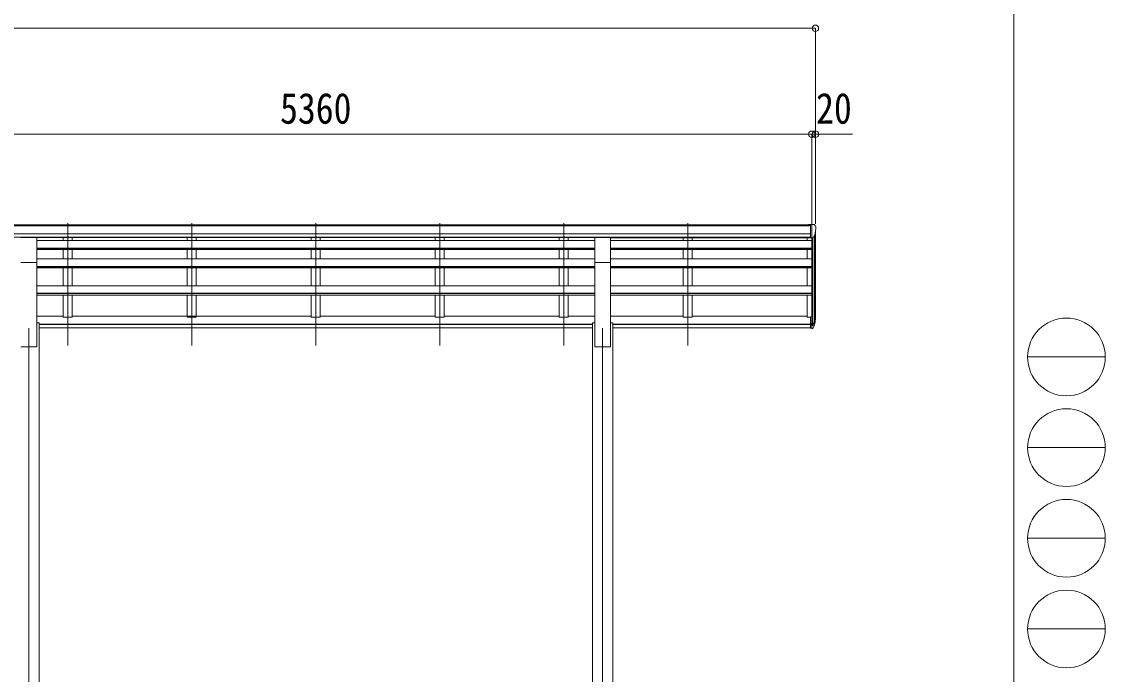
# Model space of a CAD drawing. Units: millimetres at full size. Extents: x -9783 to 9892, y -6828 to 6752.
# Drawn here: x 4037 to 9892, y -2978 to 549 of the extents above; entities that cross this region are included whole.
import ezdxf
from ezdxf.enums import TextEntityAlignment as Align

# ---------------------------------------------------------------- set-up
doc = ezdxf.new("R2010")
doc.units = ezdxf.units.MM
doc.header["$LTSCALE"] = 35
doc.header["$PDMODE"] = 32
doc.header["$PDSIZE"] = 35
for name, color, linetype, lineweight in [('0-1_本体', 4, 'Continuous', 9), ('0-2_部品', 7, 'Continuous', 9), ('0-8_PARTS2', 2, 'Continuous', 9), ('0-A_寸法', 6, 'Continuous', 9), ('F-0_240', 7, 'Continuous', 9)]:
    doc.layers.add(name, color=color, linetype=linetype, lineweight=lineweight)
doc.styles.add('ＭＳ ゴシック', font='')
doc.styles.get('ＭＳ ゴシック').set_extended_font_data('MS Gothic')

msp = doc.modelspace()

# ---------------------------------------------------------------- linework, layer by layer
at = {"layer": '0-1_本体'}
for p, q in [((8298.66, -549.5), (2961.66, -549.5)), ((8298.66, -554.85), (2961.66, -554.85)), ((8298.66, -598.37), (2951.66, -598.38)), ((8298.66, -616.04), (2951.66, -616.04)), ((4117.66, -618.13), (7132.66, -618.42)), ((4117.66, -634.28), (7132.66, -634.28)), ((4260.16, -618.15), (4260.16, -634.28)), ((4310.16, -618.15), (4310.16, -634.28)), ((4930.16, -618.21), (4930.16, -634.28)), ((4980.16, -618.21), (4980.16, -634.28)), ((5600.16, -618.27), (5600.16, -634.28)), ((5650.16, -618.28), (5650.16, -634.28)), ((6270.16, -618.34), (6270.16, -634.28)), ((6320.16, -618.34), (6320.16, -634.28)), ((6940.16, -618.4), (6940.16, -634.28)), ((6990.16, -618.4), (6990.16, -634.28)), ((7217.66, -618.42), (8298.66, -618.42)), ((7217.66, -634.28), (8305.16, -634.28)), ((7610.16, -618.42), (7610.16, -634.28)), ((7660.16, -618.42), (7660.16, -634.28)), ((8280.16, -618.42), (8280.16, -634.69)), ((8305.16, -619.88), (8305.16, -1046.48)), ((8311.16, -620.4), (8311.16, -1090.92)), ((8320.88, -605.05), (8320.88, -1072.92)), ((8325.16, -1048.65), (8325.16, -586.25)), ((7132.66, -675.97), (4117.66, -675.97)), ((7132.66, -677.66), (4117.66, -677.66)), ((7132.66, -682.07), (4117.66, -682.07)), ((4260.16, -682.07), (4260.16, -733.06)), ((4310.16, -682.07), (4310.16, -733.06)), ((4930.16, -682.07), (4930.16, -733.06)), ((4980.16, -682.07), (4980.16, -733.06)), ((5600.16, -682.07), (5600.16, -733.06)), ((5650.16, -682.07), (5650.16, -733.06)), ((6270.16, -682.07), (6270.16, -733.06)), ((6320.16, -682.07), (6320.16, -733.06)), ((6940.16, -682.07), (6940.16, -733.06)), ((6990.16, -682.07), (6990.16, -733.06)), ((8305.16, -675.97), (7217.66, -675.97)), ((8305.16, -677.66), (7217.66, -677.66)), ((8305.16, -682.07), (7217.66, -682.07)), ((7610.16, -682.07), (7610.16, -733.06)), ((7660.16, -682.07), (7660.16, -733.06)), ((8280.16, -733.46), (8280.16, -682.07)), ((7132.66, -733.06), (4117.66, -733.06)), ((4117.66, -1207.92), (4117.66, -752.28)), ((7132.66, -1207.92), (7132.66, -752.28)), ((8305.16, -733.06), (7217.66, -733.06)), ((7217.66, -1207.92), (7217.66, -752.28)), ((7132.66, -773.71), (4117.66, -773.71)), ((7132.66, -775.4), (4117.66, -775.4)), ((7132.66, -782.12), (4117.66, -782.12)), ((4260.16, -782.12), (4260.16, -878.79)), ((4310.16, -782.12), (4310.16, -878.79)), ((4930.16, -782.12), (4930.16, -878.79)), ((4980.16, -782.12), (4980.16, -878.79)), ((5600.16, -782.12), (5600.16, -878.79)), ((5650.16, -782.12), (5650.16, -878.79)), ((6270.16, -782.12), (6270.16, -878.79)), ((6320.16, -782.12), (6320.16, -878.79)), ((6940.16, -782.12), (6940.16, -878.79)), ((6990.16, -782.12), (6990.16, -878.79)), ((8305.16, -773.71), (7217.66, -773.71)), ((8305.16, -775.4), (7217.66, -775.4)), ((8305.16, -782.12), (7217.66, -782.12)), ((7610.16, -782.12), (7610.16, -878.79)), ((7660.16, -782.12), (7660.16, -878.79)), ((8280.16, -879.2), (8280.16, -782.12)), ((7132.66, -878.79), (4117.66, -878.79)), ((4117.66, -918.26), (7132.66, -918.26)), ((4117.66, -919.94), (7132.66, -919.94)), ((4117.66, -928.98), (7132.66, -928.98)), ((4260.16, -928.98), (4260.16, -1047.31)), ((4310.16, -928.98), (4310.16, -1047.31)), ((4930.16, -928.98), (4930.16, -1047.31)), ((4980.16, -928.98), (4980.16, -1047.31)), ((5600.16, -929.39), (5600.16, -1047.31)), ((5650.16, -929.39), (5650.16, -1047.31)), ((6270.16, -929.39), (6270.16, -1047.31)), ((6320.16, -929.39), (6320.16, -1047.31)), ((6940.16, -928.98), (6940.16, -1047.31)), ((6990.16, -928.98), (6990.16, -1047.31)), ((8305.16, -878.79), (7217.66, -878.79)), ((7217.66, -918.26), (8305.16, -918.26)), ((7217.66, -919.94), (8305.16, -919.94)), ((7217.66, -928.98), (8305.16, -928.98)), ((7610.16, -928.98), (7610.16, -1047.31)), ((7660.16, -928.98), (7660.16, -1047.31)), ((8280.16, -1047.31), (8280.16, -928.98)), ((4260.16, -1042.1), (4117.66, -1042.1)), ((4310.16, -1047.31), (4260.16, -1047.31)), ((5600.16, -1042.1), (4310.16, -1042.1)), ((4980.16, -1047.31), (4930.16, -1047.31)), ((5650.16, -1047.31), (5600.16, -1047.31)), ((6270.16, -1042.1), (5650.16, -1042.1)), ((6320.16, -1047.31), (6270.16, -1047.31)), ((6940.16, -1042.1), (6320.16, -1042.1)), ((6990.16, -1047.31), (6940.16, -1047.31)), ((7132.66, -1042.1), (6990.16, -1042.1)), ((7610.16, -1042.1), (7217.66, -1042.1)), ((7660.16, -1047.31), (7610.16, -1047.31)), ((8280.16, -1042.1), (7660.16, -1042.1)), ((8298.66, -1047.31), (8280.16, -1047.31)), ((4130.16, -1077.92), (4117.66, -1077.92)), ((4130.16, -1077.92), (4130.16, -4557.91)), ((7120.16, -1086.4), (4130.16, -1086.4)), ((7120.16, -1087.78), (4130.16, -1087.78)), ((7120.16, -1104.96), (4130.16, -1104.96)), ((7132.66, -1077.92), (7120.16, -1077.92)), ((7120.16, -1077.92), (7120.16, -4557.91)), ((7230.16, -1077.92), (7217.66, -1077.92)), ((7230.16, -1077.92), (7230.16, -4557.91)), ((8298.66, -1086.4), (7230.16, -1086.4)), ((8298.66, -1087.78), (7230.16, -1087.78)), ((8298.66, -1104.96), (7230.16, -1104.96)), ((4117.66, -1207.92), (4032.66, -1207.92)), ((7217.66, -1207.92), (7132.66, -1207.92))]:
    msp.add_line(p, q, dxfattribs=at)
at = {"layer": '0-2_部品'}
for p, q in [((8298.66, -547.89), (8288.66, -547.98)), ((8288.66, -549.5), (8288.66, -547.98)), ((8298.66, -619.88), (8298.66, -547.89)), ((8317.16, -547.89), (8298.66, -547.89)), ((8305.16, -620.88), (8305.16, -547.89)), ((8317.16, -547.89), (8319.5, -548.04)), ((8320.25, -548.46), (8324.32, -554.27)), ((8327.16, -557.27), (8327.16, -557.89)), ((4117.66, -618.13), (4032.66, -618.13)), ((4117.66, -752.28), (4117.66, -618.13)), ((7217.66, -618.13), (7132.66, -618.13)), ((7132.66, -752.28), (7132.66, -618.13)), ((7217.66, -752.28), (7217.66, -618.13)), ((8298.66, -619.88), (8305.16, -619.88)), ((8305.16, -620.88), (8310.37, -620.56)), ((8312.79, -619.07), (8322.06, -603)), ((4117.66, -752.28), (4032.66, -752.28)), ((7217.66, -752.28), (7132.66, -752.28)), ((8298.66, -1046.48), (8298.66, -1107.54)), ((8298.66, -1046.48), (8305.16, -1046.48)), ((8305.16, -1046.48), (8305.16, -1108.36)), ((8298.66, -1084.79), (8305.16, -1084.79)), ((8298.66, -1090.19), (8305.16, -1090.19)), ((8298.66, -1107.54), (8305.16, -1107.54)), ((8305.16, -1091.19), (8310.3, -1091.19)), ((8305.16, -1093.19), (8310.01, -1093.19)), ((8305.16, -1108.36), (8310.01, -1108.36)), ((8311.6, -1090.44), (8321.35, -1072.03)), ((8322.77, -1072.52), (8312.61, -1091.69)), ((8320.19, -1089.38), (8312.61, -1106.86))]:
    msp.add_line(p, q, dxfattribs=at)
for centre, radius, start, end in [((8319.44, -549.04), 1, 35, 86.5), ((8125.16, -557.89), 202, 347.09739, 0), ((8324.16, -557.27), 3, 0, 87), ((8310.19, -617.57), 3, 273.5, 330), ((8237.22, -1046.07), 88.05, 342.78929, 2.77608), ((8236.5, -1050.35), 89.07, 345.58812, 5.50424), ((8310.01, -1090.19), 3, 270, 330), ((8310.01, -1105.36), 3, 270, 330), ((8310.3, -1089.69), 1.5, 270, 330), ((8191.95, -1053.3), 133.22, 344.28698, 356.72013)]:
    msp.add_arc(centre, radius, start, end, dxfattribs=at)
at = {"layer": '0-8_PARTS2'}
for p, q in [((4285.16, -1201.72), (4285.16, -539.19)), ((4955.16, -1201.72), (4955.16, -539.19)), ((5625.16, -1201.72), (5625.16, -539.19)), ((6295.16, -1201.72), (6295.16, -539.19)), ((6965.16, -1201.72), (6965.16, -539.19)), ((7635.16, -1201.72), (7635.16, -539.19)), ((4075.16, -1107.92), (4075.16, -4657.92)), ((7175.16, -1107.92), (7175.16, -4657.92))]:
    msp.add_line(p, q, dxfattribs=at)
at = {"layer": '0-A_寸法'}
for p, q in [((-2434.84, 512.97), (8325.16, 512.97)), ((8325.16, 512.97), (8325.16, -59.56)), ((8305.16, -59.56), (2945.16, -59.56)), ((8305.16, -59.56), (8305.16, -543.74)), ((8305.16, -59.56), (8305.16, -543.74)), ((8305.16, -59.56), (8325.16, -59.56)), ((8325.16, -59.56), (8325.16, -543.74)), ((8325.16, -59.56), (8525.16, -59.56))]:
    msp.add_line(p, q, dxfattribs=at)
for p in [(8325.16, 512.97), (8305.16, -59.56), (8325.16, -59.56)]:
    msp.add_point(p, dxfattribs=at)
at = {"layer": 'F-0_240', "color": 5}
msp.add_line((9396.97, 6751.9), (9396.97, -6828.1), dxfattribs=at)
at = {"layer": 'F-0_240', "color": 4}
for p, q in [((9471.77, -1263.1), (9891.77, -1263.1)), ((9471.77, -1753.1), (9891.77, -1753.1)), ((9471.77, -2243.1), (9891.77, -2243.1)), ((9471.77, -2733.1), (9891.77, -2733.1))]:
    msp.add_line(p, q, dxfattribs=at)
for centre in [(9681.77, -1263.1), (9681.77, -1753.1), (9681.77, -2243.1), (9681.77, -2733.1)]:
    msp.add_circle(centre, 210, dxfattribs=at)

# ---------------------------------------------------------------- texts
at = {"layer": '0-A_寸法', "color": 7, "style": 'ＭＳ ゴシック', "width": 0.85}
for s, p in [('5360', (5432.66, -52.56)), ('20', (8328.91, -52.56))]:
    msp.add_text(s, height=166.8, dxfattribs=at).set_placement(p, align=Align.BOTTOM_LEFT)

doc.saveas('drawing.dxf')
